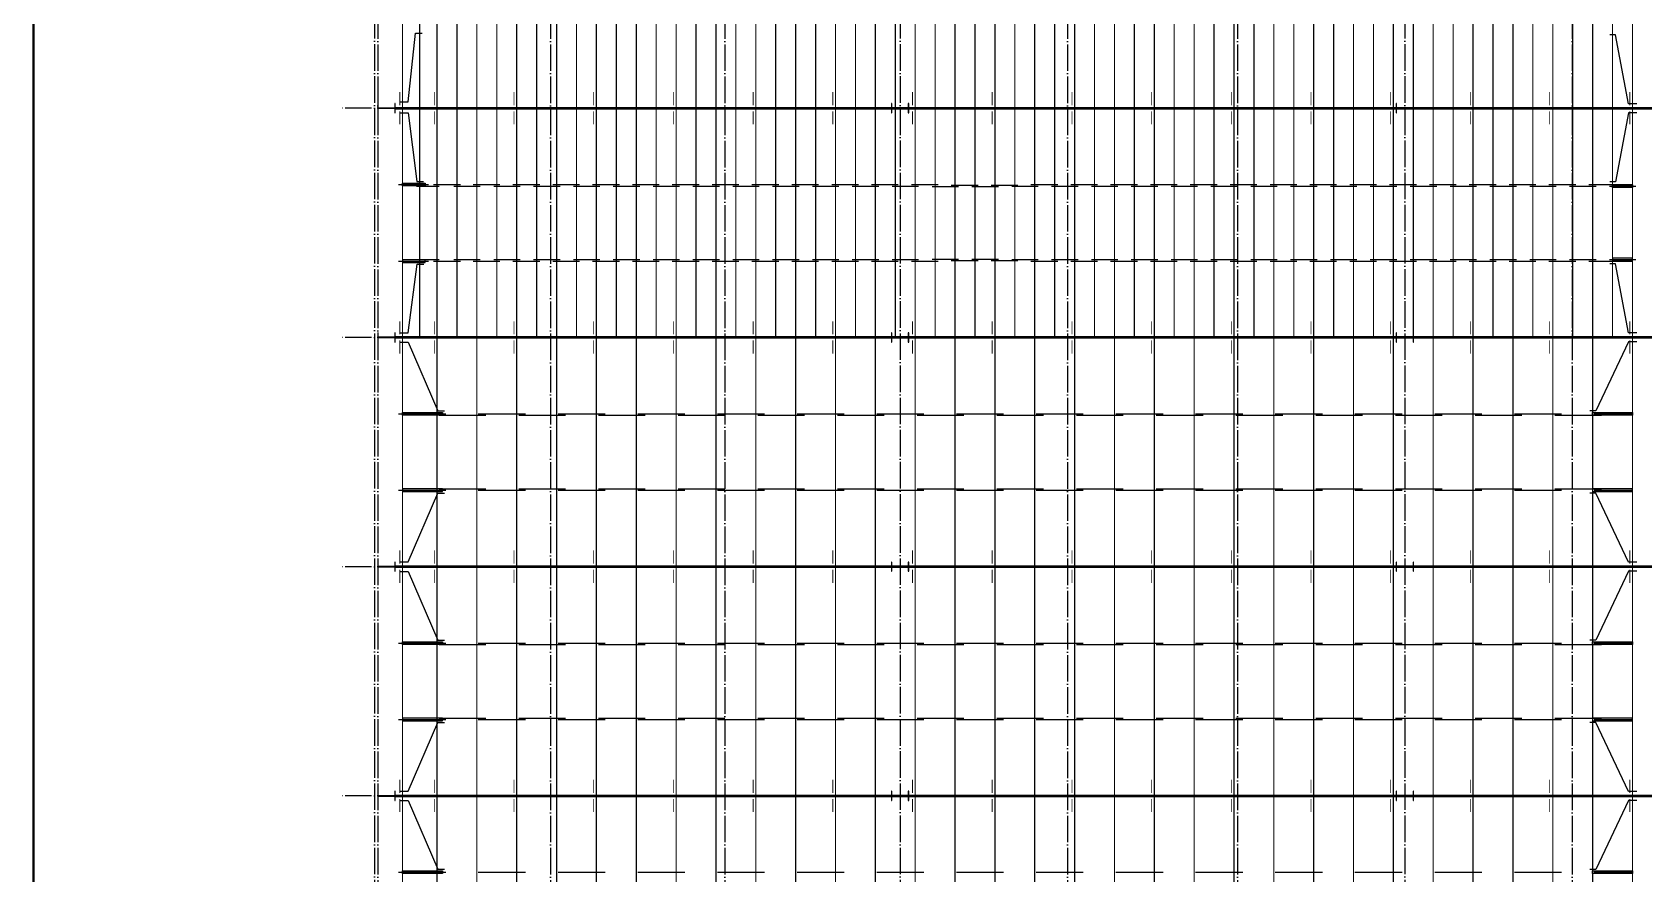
# Model space of a CAD drawing. Extents: x 447413 to 2975780, y -1432727 to 1301644.
# Drawn here: x 2255198 to 2315861, y -473358 to -441677 of the extents above; entities that cross this region are included whole.
import ezdxf

# ---------------------------------------------------------------- set-up
doc = ezdxf.new("R2010")
doc.units = 0
doc.header["$LTSCALE"] = 1000
doc.header["$MEASUREMENT"] = 0
doc.linetypes.add('DOTE', pattern=[2.42, 2, -0.2, 0.02, -0.2])
for name, color, linetype in [('DOTE', 1, 'Continuous'), ('LG', 200, 'Continuous'), ('图框', 253, 'Continuous'), ('柱子', 3, 'Continuous')]:
    doc.layers.add(name, color=color, linetype=linetype)
for name, color, linetype, lineweight in [('屋面隅撑', 10, 'Continuous', 30), ('檩条', 7, 'Continuous', 18), ('钢梁', 141, 'Continuous', 18)]:
    doc.layers.add(name, color=color, linetype=linetype, lineweight=lineweight)

# ---------------------------------------------------------------- blocks, each defined once
blk = doc.blocks.new('A$C6B0021A6')
at = {"layer": '图框', "color": 153, "const_width": 58, "elevation": -84000}
blk.add_lwpolyline([(111420, 1020), (2520, 1020), (2520, 83120), (111420, 83120)], close=True, dxfattribs=at)

msp = doc.modelspace()

# ---------------------------------------------------------------- linework, layer by layer
at = {"layer": 'DOTE', "color": 8, "linetype": 'DOTE', "ltscale": 0.5}
for p, q in [((2268086.1, -377995.7, 126000), (2268086.1, -498983.1, 126000)), ((2287865.8, -377995.7, 126000), (2287865.8, -498983.1, 126000)), ((2306865.8, -377995.7, 126000), (2306865.8, -498983.1, 126000)), ((2367195, -453166.5, 126000), (2266776.3, -453166.5, 126000)), ((2367195, -461796.5, 126000), (2266776.3, -461796.5, 126000)), ((2367195, -470426.5, 126000), (2266776.3, -470426.5, 126000))]:
    msp.add_line(p, q, dxfattribs=at)
at = {"layer": 'DOTE', "linetype": 'DOTE', "ltscale": 0.5}
msp.add_line((2367195, -444536.9, 126000), (2266776.3, -444536.9, 126000), dxfattribs=at)
at = {"layer": 'DOTE', "linetype": 'DOTE', "ltscale": 0.5, "elevation": 126000}
msp.add_lwpolyline([(2268206.1, -378003.3), (2268206.1, -498989.2)], dxfattribs=at)
at = {"layer": 'DOTE', "color": 8, "linetype": 'DOTE', "ltscale": 0.5, "elevation": 126000}
for points in [[(2274706.1, -378003.3), (2274706.1, -498989.2)], [(2281266.1, -378003.3), (2281266.1, -498989.2)], [(2294166.1, -378003.3), (2294166.1, -498989.2)], [(2300566.1, -378003.3), (2300566.1, -498989.2)], [(2313166.1, -378003.3), (2313166.1, -498989.2)]]:
    msp.add_lwpolyline(points, dxfattribs=at)
at = {"layer": 'LG'}
for p, q in [((2268990.1, -447411.7, 126000), (2270114.2, -447411.7, 126000)), ((2269668.2, -447469.2, 126000), (2270518.9, -447469.2, 126000)), ((2270308, -447411.7, 126000), (2271321.7, -447411.7, 126000)), ((2271068.2, -447469.2, 126000), (2272065.3, -447469.2, 126000)), ((2271792.3, -447411.7, 126000), (2272800.2, -447411.7, 126000)), ((2272568.2, -447469.2, 126000), (2273565.3, -447469.2, 126000)), ((2273292.3, -447411.7, 126000), (2274300.2, -447411.7, 126000)), ((2274068.2, -447469.2, 126000), (2275065.3, -447469.2, 126000)), ((2274792.3, -447411.7, 126000), (2275800.2, -447411.7, 126000)), ((2275568.2, -447469.2, 126000), (2276565.3, -447469.2, 126000)), ((2276292.3, -447411.7, 126000), (2277300.2, -447411.7, 126000)), ((2277068.2, -447469.2, 126000), (2278065.3, -447469.2, 126000)), ((2277792.3, -447411.7, 126000), (2278800.2, -447411.7, 126000)), ((2278568.2, -447469.2, 126000), (2279565.3, -447469.2, 126000)), ((2279292.3, -447411.7, 126000), (2280300.2, -447411.7, 126000)), ((2280068.2, -447469.2, 126000), (2281065.3, -447469.2, 126000)), ((2280792.3, -447411.7, 126000), (2281800.2, -447411.7, 126000)), ((2281568.2, -447469.2, 126000), (2282565.3, -447469.2, 126000)), ((2282292.3, -447411.7, 126000), (2283300.2, -447411.7, 126000)), ((2283068.2, -447469.2, 126000), (2284065.3, -447469.2, 126000)), ((2283792.3, -447411.7, 126000), (2284800.2, -447411.7, 126000)), ((2284568.2, -447469.2, 126000), (2285565.3, -447469.2, 126000)), ((2285292.3, -447411.7, 126000), (2286300.2, -447411.7, 126000)), ((2286068.2, -447469.2, 126000), (2287065.3, -447469.2, 126000)), ((2286792.3, -447411.7, 126000), (2287800.2, -447411.7, 126000)), ((2287568.2, -447469.2, 126000), (2288565.3, -447469.2, 126000)), ((2288292.3, -447411.7, 126000), (2289300.2, -447411.7, 126000)), ((2289068.2, -447489.3, 126000), (2290065.3, -447489.3, 126000)), ((2289792.3, -447431.8, 126000), (2290800.2, -447431.8, 126000)), ((2290568.2, -447489.3, 126000), (2291565.3, -447489.3, 126000)), ((2291292.3, -447431.8, 126000), (2292300.2, -447431.8, 126000)), ((2292068.2, -447469.2, 126000), (2293065.3, -447469.2, 126000)), ((2292792.3, -447411.7, 126000), (2293800.2, -447411.7, 126000)), ((2293568.2, -447469.2, 126000), (2294565.3, -447469.2, 126000)), ((2294292.3, -447411.7, 126000), (2295300.2, -447411.7, 126000)), ((2295068.2, -447469.2, 126000), (2296065.3, -447469.2, 126000)), ((2295792.3, -447411.7, 126000), (2296800.2, -447411.7, 126000)), ((2296568.2, -447469.2, 126000), (2297565.3, -447469.2, 126000)), ((2297292.3, -447411.7, 126000), (2298300.2, -447411.7, 126000)), ((2298068.2, -447469.2, 126000), (2299065.3, -447469.2, 126000)), ((2298792.3, -447411.7, 126000), (2299800.2, -447411.7, 126000)), ((2299568.2, -447469.2, 126000), (2300565.3, -447469.2, 126000)), ((2300292.3, -447411.7, 126000), (2301300.2, -447411.7, 126000)), ((2301068.2, -447469.2, 126000), (2302065.3, -447469.2, 126000)), ((2301792.3, -447411.7, 126000), (2302800.2, -447411.7, 126000)), ((2302568.2, -447469.2, 126000), (2303565.3, -447469.2, 126000)), ((2303292.3, -447411.7, 126000), (2304300.2, -447411.7, 126000)), ((2304068.2, -447469.2, 126000), (2305065.3, -447469.2, 126000)), ((2304792.3, -447411.7, 126000), (2305800.2, -447411.7, 126000)), ((2305568.2, -447469.2, 126000), (2306565.3, -447469.2, 126000)), ((2306292.3, -447411.7, 126000), (2307300.2, -447411.7, 126000)), ((2307068.2, -447469.2, 126000), (2308065.3, -447469.2, 126000)), ((2307792.3, -447411.7, 126000), (2308800.2, -447411.7, 126000)), ((2308568.2, -447469.2, 126000), (2309565.3, -447469.2, 126000)), ((2309292.3, -447411.7, 126000), (2310300.2, -447411.7, 126000)), ((2310068.2, -447469.2, 126000), (2311065.3, -447469.2, 126000)), ((2310792.3, -447411.7, 126000), (2311800.2, -447411.7, 126000)), ((2311568.2, -447469.2, 126000), (2312565.3, -447469.2, 126000)), ((2312292.3, -447411.7, 126000), (2313300.2, -447411.7, 126000)), ((2313068.2, -447469.2, 126000), (2314065.3, -447469.2, 126000)), ((2313792.3, -447411.7, 126000), (2314800.2, -447411.7, 126000)), ((2313990.1, -447411.7, 126000), (2315436, -447411.7, 126000)), ((2314568.2, -447469.2, 126000), (2315565.3, -447469.2, 126000)), ((2268990.1, -450291.7, 126000), (2270114.2, -450291.7, 126000)), ((2269668.2, -450234.2, 126000), (2270518.9, -450234.2, 126000)), ((2270308, -450291.7, 126000), (2271321.7, -450291.7, 126000)), ((2271068.2, -450234.2, 126000), (2272065.3, -450234.2, 126000)), ((2271792.3, -450291.7, 126000), (2272800.2, -450291.7, 126000)), ((2272568.2, -450234.2, 126000), (2273565.3, -450234.2, 126000)), ((2273292.3, -450291.7, 126000), (2274300.2, -450291.7, 126000)), ((2274068.2, -450234.2, 126000), (2275065.3, -450234.2, 126000)), ((2274792.3, -450291.7, 126000), (2275800.2, -450291.7, 126000)), ((2275568.2, -450234.2, 126000), (2276565.3, -450234.2, 126000)), ((2276292.3, -450291.7, 126000), (2277300.2, -450291.7, 126000)), ((2277068.2, -450234.2, 126000), (2278065.3, -450234.2, 126000)), ((2277792.3, -450291.7, 126000), (2278800.2, -450291.7, 126000)), ((2278568.2, -450234.2, 126000), (2279565.3, -450234.2, 126000)), ((2279292.3, -450291.7, 126000), (2280300.2, -450291.7, 126000)), ((2280068.2, -450234.2, 126000), (2281065.3, -450234.2, 126000)), ((2280792.3, -450291.7, 126000), (2281800.2, -450291.7, 126000)), ((2281568.2, -450234.2, 126000), (2282565.3, -450234.2, 126000)), ((2282292.3, -450291.7, 126000), (2283300.2, -450291.7, 126000)), ((2283068.2, -450234.2, 126000), (2284065.3, -450234.2, 126000)), ((2283792.3, -450291.7, 126000), (2284800.2, -450291.7, 126000)), ((2284568.2, -450234.2, 126000), (2285565.3, -450234.2, 126000)), ((2285292.3, -450291.7, 126000), (2286300.2, -450291.7, 126000)), ((2286068.2, -450234.2, 126000), (2287065.3, -450234.2, 126000)), ((2286792.3, -450291.7, 126000), (2287800.2, -450291.7, 126000)), ((2287568.2, -450234.2, 126000), (2288565.3, -450234.2, 126000)), ((2288292.3, -450291.7, 126000), (2289300.2, -450291.7, 126000)), ((2289068.2, -450214.2, 126000), (2290065.3, -450214.2, 126000)), ((2289792.3, -450271.7, 126000), (2290800.2, -450271.7, 126000)), ((2290568.2, -450214.2, 126000), (2291565.3, -450214.2, 126000)), ((2291292.3, -450271.7, 126000), (2292300.2, -450271.7, 126000)), ((2292068.2, -450234.2, 126000), (2293065.3, -450234.2, 126000)), ((2292792.3, -450291.7, 126000), (2293800.2, -450291.7, 126000)), ((2293568.2, -450234.2, 126000), (2294565.3, -450234.2, 126000)), ((2294292.3, -450291.7, 126000), (2295300.2, -450291.7, 126000)), ((2295068.2, -450234.2, 126000), (2296065.3, -450234.2, 126000)), ((2295792.3, -450291.7, 126000), (2296800.2, -450291.7, 126000)), ((2296568.2, -450234.2, 126000), (2297565.3, -450234.2, 126000)), ((2297292.3, -450291.7, 126000), (2298300.2, -450291.7, 126000)), ((2298068.2, -450234.2, 126000), (2299065.3, -450234.2, 126000)), ((2298792.3, -450291.7, 126000), (2299800.2, -450291.7, 126000)), ((2299568.2, -450234.2, 126000), (2300565.3, -450234.2, 126000)), ((2300292.3, -450291.7, 126000), (2301300.2, -450291.7, 126000)), ((2301068.2, -450234.2, 126000), (2302065.3, -450234.2, 126000)), ((2301792.3, -450291.7, 126000), (2302800.2, -450291.7, 126000)), ((2302568.2, -450234.2, 126000), (2303565.3, -450234.2, 126000)), ((2303292.3, -450291.7, 126000), (2304300.2, -450291.7, 126000)), ((2304068.2, -450234.2, 126000), (2305065.3, -450234.2, 126000)), ((2304792.3, -450291.7, 126000), (2305800.2, -450291.7, 126000)), ((2305568.2, -450234.2, 126000), (2306565.3, -450234.2, 126000)), ((2306292.3, -450291.7, 126000), (2307300.2, -450291.7, 126000)), ((2307068.2, -450234.2, 126000), (2308065.3, -450234.2, 126000)), ((2307792.3, -450291.7, 126000), (2308800.2, -450291.7, 126000)), ((2308568.2, -450234.2, 126000), (2309565.3, -450234.2, 126000)), ((2309292.3, -450291.7, 126000), (2310300.2, -450291.7, 126000)), ((2310068.2, -450234.2, 126000), (2311065.3, -450234.2, 126000)), ((2310792.3, -450291.7, 126000), (2311800.2, -450291.7, 126000)), ((2311568.2, -450234.2, 126000), (2312565.3, -450234.2, 126000)), ((2312292.3, -450291.7, 126000), (2313300.2, -450291.7, 126000)), ((2313068.2, -450234.2, 126000), (2314065.3, -450234.2, 126000)), ((2313792.3, -450291.7, 126000), (2314800.2, -450291.7, 126000)), ((2313990.1, -450291.7, 126000), (2315436, -450291.7, 126000)), ((2314568.2, -450234.2, 126000), (2315565.3, -450234.2, 126000)), ((2268990.1, -456041.5, 126000), (2270764.2, -456041.5, 126000)), ((2270510.7, -456099, 126000), (2272270, -456099, 126000)), ((2271990.1, -456041.5, 126000), (2273764.2, -456041.5, 126000)), ((2273510.7, -456099, 126000), (2275270, -456099, 126000)), ((2274990.1, -456041.5, 126000), (2276764.2, -456041.5, 126000)), ((2276510.7, -456099, 126000), (2278270, -456099, 126000)), ((2277990.1, -456041.5, 126000), (2279764.2, -456041.5, 126000)), ((2279510.7, -456099, 126000), (2281270, -456099, 126000)), ((2280990.1, -456041.5, 126000), (2282764.2, -456041.5, 126000)), ((2282510.7, -456099, 126000), (2284270, -456099, 126000)), ((2283990.1, -456041.5, 126000), (2285764.2, -456041.5, 126000)), ((2285510.7, -456099, 126000), (2287270, -456099, 126000)), ((2286990.1, -456041.5, 126000), (2288764.2, -456041.5, 126000)), ((2288510.7, -456099, 126000), (2290270, -456099, 126000)), ((2289990.1, -456041.5, 126000), (2291764.2, -456041.5, 126000)), ((2291510.7, -456099, 126000), (2293270, -456099, 126000)), ((2292990.1, -456041.5, 126000), (2294764.2, -456041.5, 126000)), ((2294510.7, -456099, 126000), (2296270, -456099, 126000)), ((2295990.1, -456041.5, 126000), (2297764.2, -456041.5, 126000)), ((2297510.7, -456099, 126000), (2299270, -456099, 126000)), ((2298990.1, -456041.5, 126000), (2300764.2, -456041.5, 126000)), ((2300510.7, -456099, 126000), (2302270, -456099, 126000)), ((2301990.1, -456041.5, 126000), (2303764.2, -456041.5, 126000)), ((2303510.7, -456099, 126000), (2305270, -456099, 126000)), ((2304990.1, -456041.5, 126000), (2306764.2, -456041.5, 126000)), ((2306510.7, -456099, 126000), (2308270, -456099, 126000)), ((2307990.1, -456041.5, 126000), (2309764.2, -456041.5, 126000)), ((2309510.7, -456099, 126000), (2311270, -456099, 126000)), ((2310990.1, -456041.5, 126000), (2312764.2, -456041.5, 126000)), ((2312510.7, -456099, 126000), (2314270, -456099, 126000)), ((2313990.1, -456041.5, 126000), (2315436, -456041.5, 126000)), ((2268990.1, -458921.5, 126000), (2270764.2, -458921.5, 126000)), ((2270510.7, -458864, 126000), (2272270, -458864, 126000)), ((2271990.1, -458921.5, 126000), (2273764.2, -458921.5, 126000)), ((2273510.7, -458864, 126000), (2275270, -458864, 126000)), ((2274990.1, -458921.5, 126000), (2276764.2, -458921.5, 126000)), ((2276510.7, -458864, 126000), (2278270, -458864, 126000)), ((2277990.1, -458921.5, 126000), (2279764.2, -458921.5, 126000)), ((2279510.7, -458864, 126000), (2281270, -458864, 126000)), ((2280990.1, -458921.5, 126000), (2282764.2, -458921.5, 126000)), ((2282510.7, -458864, 126000), (2284270, -458864, 126000)), ((2283990.1, -458921.5, 126000), (2285764.2, -458921.5, 126000)), ((2285510.7, -458864, 126000), (2287270, -458864, 126000)), ((2286990.1, -458921.5, 126000), (2288764.2, -458921.5, 126000)), ((2288510.7, -458864, 126000), (2290270, -458864, 126000)), ((2289990.1, -458921.5, 126000), (2291764.2, -458921.5, 126000)), ((2291510.7, -458864, 126000), (2293270, -458864, 126000)), ((2292990.1, -458921.5, 126000), (2294764.2, -458921.5, 126000)), ((2294510.7, -458864, 126000), (2296270, -458864, 126000)), ((2295990.1, -458921.5, 126000), (2297764.2, -458921.5, 126000)), ((2297510.7, -458864, 126000), (2299270, -458864, 126000)), ((2298990.1, -458921.5, 126000), (2300764.2, -458921.5, 126000)), ((2300510.7, -458864, 126000), (2302270, -458864, 126000)), ((2301990.1, -458921.5, 126000), (2303764.2, -458921.5, 126000)), ((2303510.7, -458864, 126000), (2305270, -458864, 126000)), ((2304990.1, -458921.5, 126000), (2306764.2, -458921.5, 126000)), ((2306510.7, -458864, 126000), (2308270, -458864, 126000)), ((2307990.1, -458921.5, 126000), (2309764.2, -458921.5, 126000)), ((2309510.7, -458864, 126000), (2311270, -458864, 126000)), ((2310990.1, -458921.5, 126000), (2312764.2, -458921.5, 126000)), ((2312510.7, -458864, 126000), (2314270, -458864, 126000)), ((2313990.1, -458921.5, 126000), (2315436, -458921.5, 126000)), ((2268990.1, -464671.5, 126000), (2270764.2, -464671.5, 126000)), ((2271990.1, -464671.5, 126000), (2273764.2, -464671.5, 126000)), ((2274990.1, -464671.5, 126000), (2276764.2, -464671.5, 126000)), ((2277990.1, -464671.5, 126000), (2279764.2, -464671.5, 126000)), ((2280990.1, -464671.5, 126000), (2282764.2, -464671.5, 126000)), ((2283990.1, -464671.5, 126000), (2285764.2, -464671.5, 126000)), ((2286990.1, -464671.5, 126000), (2288764.2, -464671.5, 126000)), ((2289990.1, -464671.5, 126000), (2291764.2, -464671.5, 126000)), ((2292990.1, -464671.5, 126000), (2294764.2, -464671.5, 126000)), ((2295990.1, -464671.5, 126000), (2297764.2, -464671.5, 126000)), ((2298990.1, -464671.5, 126000), (2300764.2, -464671.5, 126000)), ((2301990.1, -464671.5, 126000), (2303764.2, -464671.5, 126000)), ((2304990.1, -464671.5, 126000), (2306764.2, -464671.5, 126000)), ((2307990.1, -464671.5, 126000), (2309764.2, -464671.5, 126000)), ((2310990.1, -464671.5, 126000), (2312764.2, -464671.5, 126000)), ((2313990.1, -464671.5, 126000), (2315436, -464671.5, 126000)), ((2270510.7, -464729, 126000), (2272270, -464729, 126000)), ((2273510.7, -464729, 126000), (2275270, -464729, 126000)), ((2276510.7, -464729, 126000), (2278270, -464729, 126000)), ((2279510.7, -464729, 126000), (2281270, -464729, 126000)), ((2282510.7, -464729, 126000), (2284270, -464729, 126000)), ((2285510.7, -464729, 126000), (2287270, -464729, 126000)), ((2288510.7, -464729, 126000), (2290270, -464729, 126000)), ((2291510.7, -464729, 126000), (2293270, -464729, 126000)), ((2294510.7, -464729, 126000), (2296270, -464729, 126000)), ((2297510.7, -464729, 126000), (2299270, -464729, 126000)), ((2300510.7, -464729, 126000), (2302270, -464729, 126000)), ((2303510.7, -464729, 126000), (2305270, -464729, 126000)), ((2306510.7, -464729, 126000), (2308270, -464729, 126000)), ((2309510.7, -464729, 126000), (2311270, -464729, 126000)), ((2312510.7, -464729, 126000), (2314270, -464729, 126000)), ((2268990.1, -467551.5, 126000), (2270764.2, -467551.5, 126000)), ((2270510.7, -467494, 126000), (2272270, -467494, 126000)), ((2271990.1, -467551.5, 126000), (2273764.2, -467551.5, 126000)), ((2273510.7, -467494, 126000), (2275270, -467494, 126000)), ((2274990.1, -467551.5, 126000), (2276764.2, -467551.5, 126000)), ((2276510.7, -467494, 126000), (2278270, -467494, 126000)), ((2277990.1, -467551.5, 126000), (2279764.2, -467551.5, 126000)), ((2279510.7, -467494, 126000), (2281270, -467494, 126000)), ((2280990.1, -467551.5, 126000), (2282764.2, -467551.5, 126000)), ((2282510.7, -467494, 126000), (2284270, -467494, 126000)), ((2283990.1, -467551.5, 126000), (2285764.2, -467551.5, 126000)), ((2285510.7, -467494, 126000), (2287270, -467494, 126000)), ((2286990.1, -467551.5, 126000), (2288764.2, -467551.5, 126000)), ((2288510.7, -467494, 126000), (2290270, -467494, 126000)), ((2289990.1, -467551.5, 126000), (2291764.2, -467551.5, 126000)), ((2291510.7, -467494, 126000), (2293270, -467494, 126000)), ((2292990.1, -467551.5, 126000), (2294764.2, -467551.5, 126000)), ((2294510.7, -467494, 126000), (2296270, -467494, 126000)), ((2295990.1, -467551.5, 126000), (2297764.2, -467551.5, 126000)), ((2297510.7, -467494, 126000), (2299270, -467494, 126000)), ((2298990.1, -467551.5, 126000), (2300764.2, -467551.5, 126000)), ((2300510.7, -467494, 126000), (2302270, -467494, 126000)), ((2301990.1, -467551.5, 126000), (2303764.2, -467551.5, 126000)), ((2303510.7, -467494, 126000), (2305270, -467494, 126000)), ((2304990.1, -467551.5, 126000), (2306764.2, -467551.5, 126000)), ((2306510.7, -467494, 126000), (2308270, -467494, 126000)), ((2307990.1, -467551.5, 126000), (2309764.2, -467551.5, 126000)), ((2309510.7, -467494, 126000), (2311270, -467494, 126000)), ((2310990.1, -467551.5, 126000), (2312764.2, -467551.5, 126000)), ((2312510.7, -467494, 126000), (2314270, -467494, 126000)), ((2313990.1, -467551.5, 126000), (2315436, -467551.5, 126000)), ((2268990.1, -473301.5, 126000), (2270764.2, -473301.5, 126000)), ((2271990.1, -473301.5, 126000), (2273764.2, -473301.5, 126000)), ((2274990.1, -473301.5, 126000), (2276764.2, -473301.5, 126000)), ((2277990.1, -473301.5, 126000), (2279764.2, -473301.5, 126000)), ((2280990.1, -473301.5, 126000), (2282764.2, -473301.5, 126000)), ((2283990.1, -473301.5, 126000), (2285764.2, -473301.5, 126000)), ((2286990.1, -473301.5, 126000), (2288764.2, -473301.5, 126000)), ((2289990.1, -473301.5, 126000), (2291764.2, -473301.5, 126000)), ((2292990.1, -473301.5, 126000), (2294764.2, -473301.5, 126000)), ((2295990.1, -473301.5, 126000), (2297764.2, -473301.5, 126000)), ((2298990.1, -473301.5, 126000), (2300764.2, -473301.5, 126000)), ((2301990.1, -473301.5, 126000), (2303764.2, -473301.5, 126000)), ((2304990.1, -473301.5, 126000), (2306764.2, -473301.5, 126000)), ((2307990.1, -473301.5, 126000), (2309764.2, -473301.5, 126000)), ((2310990.1, -473301.5, 126000), (2312764.2, -473301.5, 126000)), ((2313990.1, -473301.5, 126000), (2315436, -473301.5, 126000))]:
    msp.add_line(p, q, dxfattribs=at)
at = {"layer": 'LG', "elevation": 126000}
for points in [[(2269028.5, -444293.2), (2269344.5, -444293.2), (2269620, -441707.8), (2269872.9, -441707.8)], [(2315597.2, -444366.7), (2315281.2, -444366.7), (2314802.4, -441770.6), (2314580.2, -441770.6)], [(2269028.5, -444712.9), (2269344.5, -444712.9), (2269672.3, -447298.4), (2269925.2, -447298.4)], [(2315597.2, -444707.2), (2315281.2, -444707.2), (2314802.4, -447303.2), (2314580.2, -447303.2)], [(2269028.5, -452990.5), (2269344.5, -452990.5), (2269687.8, -450405.1), (2269940.7, -450405.1)], [(2315597.2, -452996.2), (2315281.2, -452996.2), (2314802.4, -450400.2), (2314580.2, -450400.2)], [(2269028.5, -453342.7), (2269344.5, -453342.7), (2270462.5, -455928.1), (2270715.4, -455928.1)], [(2315597.2, -453337), (2315281.2, -453337), (2314052.4, -455933), (2313830.2, -455933)], [(2269028.5, -461620.3), (2269344.5, -461620.3), (2270462.5, -459034.9), (2270715.4, -459034.9)], [(2315597.2, -461626), (2315281.2, -461626), (2314052.4, -459030), (2313830.2, -459030)], [(2269028.5, -461972.7), (2269344.5, -461972.7), (2270462.5, -464558.1), (2270715.4, -464558.1)], [(2315597.2, -461967), (2315281.2, -461967), (2314052.4, -464563), (2313830.2, -464563)], [(2269028.5, -470250.3), (2269344.5, -470250.3), (2270462.5, -467664.9), (2270715.4, -467664.9)], [(2315597.2, -470256), (2315281.2, -470256), (2314052.4, -467660), (2313830.2, -467660)], [(2269028.5, -470602.7), (2269344.5, -470602.7), (2270462.5, -473188.1), (2270715.4, -473188.1)], [(2315597.2, -470597), (2315281.2, -470597), (2314052.4, -473193), (2313830.2, -473193)]]:
    msp.add_lwpolyline(points, dxfattribs=at)
at = {"layer": 'LG', "color": 7, "elevation": 126000}
for points in [[(2269136, -447360.6), (2269986, -447360.6), (2269986, -447462.8), (2269136, -447462.8)], [(2314686, -447418.1), (2315436, -447418.1), (2315436, -447520.3), (2314686, -447520.3)], [(2269136, -450342.8), (2269986, -450342.8), (2269986, -450240.6), (2269136, -450240.6)], [(2314686, -450285.4), (2315436, -450285.4), (2315436, -450183.1), (2314686, -450183.1)], [(2269136, -455990.4), (2270636, -455990.4), (2270636, -456092.6), (2269136, -456092.6)], [(2313936, -455990.2), (2315436, -455990.2), (2315436, -456092.4), (2313936, -456092.4)], [(2269136, -458972.6), (2270636, -458972.6), (2270636, -458870.4), (2269136, -458870.4)], [(2313936, -458972.8), (2315436, -458972.8), (2315436, -458870.6), (2313936, -458870.6)], [(2269136, -464620.4), (2270636, -464620.4), (2270636, -464722.6), (2269136, -464722.6)], [(2313936, -464620.2), (2315436, -464620.2), (2315436, -464722.4), (2313936, -464722.4)], [(2269136, -467602.6), (2270636, -467602.6), (2270636, -467500.4), (2269136, -467500.4)], [(2313936, -467602.8), (2315436, -467602.8), (2315436, -467500.6), (2313936, -467500.6)], [(2269136, -473250.4), (2270636, -473250.4), (2270636, -473352.6), (2269136, -473352.6)], [(2313936, -473250.2), (2315436, -473250.2), (2315436, -473352.4), (2313936, -473352.4)]]:
    msp.add_lwpolyline(points, close=True, dxfattribs=at)
at = {"layer": '屋面隅撑', "const_width": 30, "elevation": 126000}
for points in [[(2269034.6, -444425.2), (2269034.6, -443925.2)], [(2270334.6, -444425.2), (2270334.6, -443925.2)], [(2273334.6, -444425.2), (2273334.6, -443925.2)], [(2276334.6, -444425.2), (2276334.6, -443925.2)], [(2279334.6, -444425.2), (2279334.6, -443925.2)], [(2282334.6, -444425.2), (2282334.6, -443925.2)], [(2285334.6, -444425.2), (2285334.6, -443925.2)], [(2288334.6, -444425.2), (2288334.6, -443925.2)], [(2291334.6, -444425.2), (2291334.6, -443925.2)], [(2294334.6, -444425.2), (2294334.6, -443925.2)], [(2297334.6, -444425.2), (2297334.6, -443925.2)], [(2300334.6, -444425.2), (2300334.6, -443925.2)], [(2303334.6, -444425.2), (2303334.6, -443925.2)], [(2306334.6, -444425.2), (2306334.6, -443925.2)], [(2309334.6, -444425.2), (2309334.6, -443925.2)], [(2312304.3, -444425.2), (2312304.3, -443925.2)], [(2315334.6, -444425.2), (2315334.6, -443925.2)], [(2269034.6, -444648.6), (2269034.6, -445148.6)], [(2270334.6, -444648.6), (2270334.6, -445148.6)], [(2273334.6, -444648.6), (2273334.6, -445148.6)], [(2276334.6, -444648.6), (2276334.6, -445148.6)], [(2279334.6, -444648.6), (2279334.6, -445148.6)], [(2282334.6, -444648.6), (2282334.6, -445148.6)], [(2285334.6, -444648.6), (2285334.6, -445148.6)], [(2288334.6, -444648.6), (2288334.6, -445148.6)], [(2291334.6, -444648.6), (2291334.6, -445148.6)], [(2294334.6, -444648.6), (2294334.6, -445148.6)], [(2297334.6, -444648.6), (2297334.6, -445148.6)], [(2300334.6, -444648.6), (2300334.6, -445148.6)], [(2303334.6, -444648.6), (2303334.6, -445148.6)], [(2306334.6, -444648.6), (2306334.6, -445148.6)], [(2309334.6, -444648.6), (2309334.6, -445148.6)], [(2312304.3, -444648.6), (2312304.3, -445148.6)], [(2315334.6, -444648.6), (2315334.6, -445148.6)], [(2269034.6, -453054.8), (2269034.6, -452554.8)], [(2270334.6, -453054.8), (2270334.6, -452554.8)], [(2273334.6, -453054.8), (2273334.6, -452554.8)], [(2276334.6, -453054.8), (2276334.6, -452554.8)], [(2279334.6, -453054.8), (2279334.6, -452554.8)], [(2282334.6, -453054.8), (2282334.6, -452554.8)], [(2285334.6, -453054.8), (2285334.6, -452554.8)], [(2288334.6, -453054.8), (2288334.6, -452554.8)], [(2291334.6, -453054.8), (2291334.6, -452554.8)], [(2294334.6, -453054.8), (2294334.6, -452554.8)], [(2297334.6, -453054.8), (2297334.6, -452554.8)], [(2300334.6, -453054.8), (2300334.6, -452554.8)], [(2303334.6, -453054.8), (2303334.6, -452554.8)], [(2306334.6, -453054.8), (2306334.6, -452554.8)], [(2309334.6, -453054.8), (2309334.6, -452554.8)], [(2312304.3, -453054.8), (2312304.3, -452554.8)], [(2315334.6, -453054.8), (2315334.6, -452554.8)], [(2269034.6, -453278.2), (2269034.6, -453778.2)], [(2270334.6, -453278.2), (2270334.6, -453778.2)], [(2273334.6, -453278.2), (2273334.6, -453778.2)], [(2276334.6, -453278.2), (2276334.6, -453778.2)], [(2279334.6, -453278.2), (2279334.6, -453778.2)], [(2282334.6, -453278.2), (2282334.6, -453778.2)], [(2285334.6, -453278.2), (2285334.6, -453778.2)], [(2288334.6, -453278.2), (2288334.6, -453778.2)], [(2291334.6, -453278.2), (2291334.6, -453778.2)], [(2294334.6, -453278.2), (2294334.6, -453778.2)], [(2297334.6, -453278.2), (2297334.6, -453778.2)], [(2300334.6, -453278.2), (2300334.6, -453778.2)], [(2303334.6, -453278.2), (2303334.6, -453778.2)], [(2306334.6, -453278.2), (2306334.6, -453778.2)], [(2309334.6, -453278.2), (2309334.6, -453778.2)], [(2312304.3, -453278.2), (2312304.3, -453778.2)], [(2315334.6, -453278.2), (2315334.6, -453778.2)], [(2269034.6, -461684.8), (2269034.6, -461184.8)], [(2270334.6, -461684.8), (2270334.6, -461184.8)], [(2273334.6, -461684.8), (2273334.6, -461184.8)], [(2276334.6, -461684.8), (2276334.6, -461184.8)], [(2279334.6, -461684.8), (2279334.6, -461184.8)], [(2282334.6, -461684.8), (2282334.6, -461184.8)], [(2285334.6, -461684.8), (2285334.6, -461184.8)], [(2288334.6, -461684.8), (2288334.6, -461184.8)], [(2291334.6, -461684.8), (2291334.6, -461184.8)], [(2294334.6, -461684.8), (2294334.6, -461184.8)], [(2297334.6, -461684.8), (2297334.6, -461184.8)], [(2300334.6, -461684.8), (2300334.6, -461184.8)], [(2303334.6, -461684.8), (2303334.6, -461184.8)], [(2306334.6, -461684.8), (2306334.6, -461184.8)], [(2309334.6, -461684.8), (2309334.6, -461184.8)], [(2312304.3, -461684.8), (2312304.3, -461184.8)], [(2315334.6, -461684.8), (2315334.6, -461184.8)], [(2269034.6, -461908.2), (2269034.6, -462408.2)], [(2270334.6, -461908.2), (2270334.6, -462408.2)], [(2273334.6, -461908.2), (2273334.6, -462408.2)], [(2276334.6, -461908.2), (2276334.6, -462408.2)], [(2279334.6, -461908.2), (2279334.6, -462408.2)], [(2282334.6, -461908.2), (2282334.6, -462408.2)], [(2285334.6, -461908.2), (2285334.6, -462408.2)], [(2288334.6, -461908.2), (2288334.6, -462408.2)], [(2291334.6, -461908.2), (2291334.6, -462408.2)], [(2294334.6, -461908.2), (2294334.6, -462408.2)], [(2297334.6, -461908.2), (2297334.6, -462408.2)], [(2300334.6, -461908.2), (2300334.6, -462408.2)], [(2303334.6, -461908.2), (2303334.6, -462408.2)], [(2306334.6, -461908.2), (2306334.6, -462408.2)], [(2309334.6, -461908.2), (2309334.6, -462408.2)], [(2312304.3, -461908.2), (2312304.3, -462408.2)], [(2315334.6, -461908.2), (2315334.6, -462408.2)], [(2269034.6, -470314.8), (2269034.6, -469814.8)], [(2270334.6, -470314.8), (2270334.6, -469814.8)], [(2273334.6, -470314.8), (2273334.6, -469814.8)], [(2276334.6, -470314.8), (2276334.6, -469814.8)], [(2279334.6, -470314.8), (2279334.6, -469814.8)], [(2282334.6, -470314.8), (2282334.6, -469814.8)], [(2285334.6, -470314.8), (2285334.6, -469814.8)], [(2288334.6, -470314.8), (2288334.6, -469814.8)], [(2291334.6, -470314.8), (2291334.6, -469814.8)], [(2294334.6, -470314.8), (2294334.6, -469814.8)], [(2297334.6, -470314.8), (2297334.6, -469814.8)], [(2300334.6, -470314.8), (2300334.6, -469814.8)], [(2303334.6, -470314.8), (2303334.6, -469814.8)], [(2306334.6, -470314.8), (2306334.6, -469814.8)], [(2309334.6, -470314.8), (2309334.6, -469814.8)], [(2312304.3, -470314.8), (2312304.3, -469814.8)], [(2315334.6, -470314.8), (2315334.6, -469814.8)], [(2269034.6, -470538.2), (2269034.6, -471038.2)], [(2270334.6, -470538.2), (2270334.6, -471038.2)], [(2273334.6, -470538.2), (2273334.6, -471038.2)], [(2276334.6, -470538.2), (2276334.6, -471038.2)], [(2279334.6, -470538.2), (2279334.6, -471038.2)], [(2282334.6, -470538.2), (2282334.6, -471038.2)], [(2285334.6, -470538.2), (2285334.6, -471038.2)], [(2288334.6, -470538.2), (2288334.6, -471038.2)], [(2291334.6, -470538.2), (2291334.6, -471038.2)], [(2294334.6, -470538.2), (2294334.6, -471038.2)], [(2297334.6, -470538.2), (2297334.6, -471038.2)], [(2300334.6, -470538.2), (2300334.6, -471038.2)], [(2303334.6, -470538.2), (2303334.6, -471038.2)], [(2306334.6, -470538.2), (2306334.6, -471038.2)], [(2309334.6, -470538.2), (2309334.6, -471038.2)], [(2312304.3, -470538.2), (2312304.3, -471038.2)], [(2315334.6, -470538.2), (2315334.6, -471038.2)]]:
    msp.add_lwpolyline(points, dxfattribs=at)
at = {"layer": '柱子', "color": 6, "ltscale": 100, "elevation": 126000}
for points in [[(2268842.1, -444532.9), (2268220.1, -444532.9), (2268220.1, -444361.9), (2268206.1, -444361.9), (2268206.1, -444711.9), (2268220.1, -444711.9), (2268220.1, -444540.9), (2268842.1, -444540.9), (2268842.1, -444711.9), (2268856.1, -444711.9), (2268856.1, -444361.9), (2268842.1, -444361.9)], [(2288176.8, -444532.9), (2287554.8, -444532.9), (2287554.8, -444361.9), (2287540.8, -444361.9), (2287540.8, -444711.9), (2287554.8, -444711.9), (2287554.8, -444540.9), (2288176.8, -444540.9), (2288176.8, -444711.9), (2288190.8, -444711.9), (2288190.8, -444361.9), (2288176.8, -444361.9)], [(2307176.8, -444532.9), (2306554.8, -444532.9), (2306554.8, -444361.9), (2306540.8, -444361.9), (2306540.8, -444711.9), (2306554.8, -444711.9), (2306554.8, -444540.9), (2307176.8, -444540.9), (2307176.8, -444711.9), (2307190.8, -444711.9), (2307190.8, -444361.9), (2307176.8, -444361.9)], [(2268842.1, -453162.5), (2268220.1, -453162.5), (2268220.1, -452991.5), (2268206.1, -452991.5), (2268206.1, -453341.5), (2268220.1, -453341.5), (2268220.1, -453170.5), (2268842.1, -453170.5), (2268842.1, -453341.5), (2268856.1, -453341.5), (2268856.1, -452991.5), (2268842.1, -452991.5)], [(2288176.8, -453162.5), (2287554.8, -453162.5), (2287554.8, -452991.5), (2287540.8, -452991.5), (2287540.8, -453341.5), (2287554.8, -453341.5), (2287554.8, -453170.5), (2288176.8, -453170.5), (2288176.8, -453341.5), (2288190.8, -453341.5), (2288190.8, -452991.5), (2288176.8, -452991.5)], [(2307176.8, -453162.5), (2306554.8, -453162.5), (2306554.8, -452991.5), (2306540.8, -452991.5), (2306540.8, -453341.5), (2306554.8, -453341.5), (2306554.8, -453170.5), (2307176.8, -453170.5), (2307176.8, -453341.5), (2307190.8, -453341.5), (2307190.8, -452991.5), (2307176.8, -452991.5)], [(2268842.1, -461792.5), (2268220.1, -461792.5), (2268220.1, -461621.5), (2268206.1, -461621.5), (2268206.1, -461971.5), (2268220.1, -461971.5), (2268220.1, -461800.5), (2268842.1, -461800.5), (2268842.1, -461971.5), (2268856.1, -461971.5), (2268856.1, -461621.5), (2268842.1, -461621.5)], [(2288176.8, -461792.5), (2287554.8, -461792.5), (2287554.8, -461621.5), (2287540.8, -461621.5), (2287540.8, -461971.5), (2287554.8, -461971.5), (2287554.8, -461800.5), (2288176.8, -461800.5), (2288176.8, -461971.5), (2288190.8, -461971.5), (2288190.8, -461621.5), (2288176.8, -461621.5)], [(2307176.8, -461792.5), (2306554.8, -461792.5), (2306554.8, -461621.5), (2306540.8, -461621.5), (2306540.8, -461971.5), (2306554.8, -461971.5), (2306554.8, -461800.5), (2307176.8, -461800.5), (2307176.8, -461971.5), (2307190.8, -461971.5), (2307190.8, -461621.5), (2307176.8, -461621.5)], [(2268842.1, -470422.5), (2268220.1, -470422.5), (2268220.1, -470251.5), (2268206.1, -470251.5), (2268206.1, -470601.5), (2268220.1, -470601.5), (2268220.1, -470430.5), (2268842.1, -470430.5), (2268842.1, -470601.5), (2268856.1, -470601.5), (2268856.1, -470251.5), (2268842.1, -470251.5)], [(2288176.8, -470422.5), (2287554.8, -470422.5), (2287554.8, -470251.5), (2287540.8, -470251.5), (2287540.8, -470601.5), (2287554.8, -470601.5), (2287554.8, -470430.5), (2288176.8, -470430.5), (2288176.8, -470601.5), (2288190.8, -470601.5), (2288190.8, -470251.5), (2288176.8, -470251.5)], [(2307176.8, -470422.5), (2306554.8, -470422.5), (2306554.8, -470251.5), (2306540.8, -470251.5), (2306540.8, -470601.5), (2306554.8, -470601.5), (2306554.8, -470430.5), (2307176.8, -470430.5), (2307176.8, -470601.5), (2307190.8, -470601.5), (2307190.8, -470251.5), (2307176.8, -470251.5)]]:
    msp.add_lwpolyline(points, close=True, dxfattribs=at)
at = {"layer": '檩条', "color": 2, "const_width": 45, "elevation": 126000}
for points in [[(2269136, -381077.4), (2269136, -495996.5)], [(2270436, -381077.4), (2270436, -495996.5)], [(2271936, -381077.4), (2271936, -495996.5)], [(2273436, -381077.4), (2273436, -495996.5)], [(2274936, -381077.4), (2274936, -495996.5)], [(2276436, -381077.4), (2276436, -495996.5)], [(2277936, -381077.4), (2277936, -495996.5)], [(2279436, -381077.4), (2279436, -495996.5)], [(2280936, -381077.4), (2280936, -495996.5)], [(2282436, -381077.4), (2282436, -495996.5)], [(2283936, -381077.4), (2283936, -495996.5)], [(2285436, -381077.4), (2285436, -495996.5)], [(2286936, -381077.4), (2286936, -495996.5)], [(2288436, -381077.4), (2288436, -495996.5)], [(2289936, -381077.4), (2289936, -495996.5)], [(2291436, -381077.4), (2291436, -495996.5)], [(2292936, -381077.4), (2292936, -495996.5)], [(2294436, -381077.4), (2294436, -495996.5)], [(2295936, -381077.4), (2295936, -495996.5)], [(2297436, -381077.4), (2297436, -495996.5)], [(2298936, -381077.4), (2298936, -495996.5)], [(2300436, -381077.4), (2300436, -495996.5)], [(2301936, -381077.4), (2301936, -495996.5)], [(2303436, -381077.4), (2303436, -495996.5)], [(2304936, -381077.4), (2304936, -495996.5)], [(2306436, -381077.4), (2306436, -495996.5)], [(2307936, -381077.4), (2307936, -495996.5)], [(2309436, -381077.4), (2309436, -495996.5)], [(2310936, -381077.4), (2310936, -495996.5)], [(2312436, -381077.4), (2312436, -495996.5)], [(2313936, -381077.4), (2313936, -495996.5)], [(2315436, -381077.4), (2315436, -495996.5)]]:
    msp.add_lwpolyline(points, dxfattribs=at)
at = {"layer": '檩条', "color": 6, "const_width": 45, "elevation": 126000}
for points in [[(2269786, -423907.4), (2269786, -453166.5)], [(2271186, -423907.4), (2271186, -453166.5)], [(2272686, -423907.4), (2272686, -453166.5)], [(2274186, -423907.4), (2274186, -453166.5)], [(2275686, -423907.4), (2275686, -453166.5)], [(2277186, -423907.4), (2277186, -453166.5)], [(2278686, -423907.4), (2278686, -453166.5)], [(2280186, -423907.4), (2280186, -453166.5)], [(2281686, -423907.4), (2281686, -453166.5)], [(2283186, -423907.4), (2283186, -453166.5)], [(2284686, -423907.4), (2284686, -453166.5)], [(2286186, -423907.4), (2286186, -453166.5)], [(2287686, -423907.4), (2287686, -453166.5)], [(2289186, -423907.4), (2289186, -453166.5)], [(2290686, -423907.4), (2290686, -453166.5)], [(2292186, -423907.4), (2292186, -453166.5)], [(2293686, -423907.4), (2293686, -453166.5)], [(2295186, -423907.4), (2295186, -453166.5)], [(2296686, -423907.4), (2296686, -453166.5)], [(2298186, -423907.4), (2298186, -453166.5)], [(2299686, -423907.4), (2299686, -453166.5)], [(2301186, -423907.4), (2301186, -453166.5)], [(2302686, -423907.4), (2302686, -453166.5)], [(2304186, -423907.4), (2304186, -453166.5)], [(2305686, -423907.4), (2305686, -453166.5)], [(2307186, -423907.4), (2307186, -453166.5)], [(2308686, -423907.4), (2308686, -453166.5)], [(2310186, -423907.4), (2310186, -453166.5)], [(2311686, -423907.4), (2311686, -453166.5)], [(2313186, -423907.4), (2313186, -453166.5)], [(2314686, -423907.4), (2314686, -453166.5)]]:
    msp.add_lwpolyline(points, dxfattribs=at)
at = {"layer": '钢梁', "lineweight": 35, "const_width": 100, "elevation": 126000}
for points in [[(2268856.1, -444536.9), (2363095.8, -444536.9)], [(2268856.1, -453166.5), (2363095.8, -453166.5)], [(2268856.1, -461796.5), (2363095.8, -461796.5)], [(2268856.1, -470426.5), (2363095.8, -470426.5)]]:
    msp.add_lwpolyline(points, dxfattribs=at)

# ---------------------------------------------------------------- block references
at = {"xscale": 1.5, "yscale": 1.5, "zscale": 1.5, "rotation": 270}
msp.add_blockref('A$C6B0021A6', (2253712, -364986.5, 126000), dxfattribs=at)

doc.saveas('drawing.dxf')
